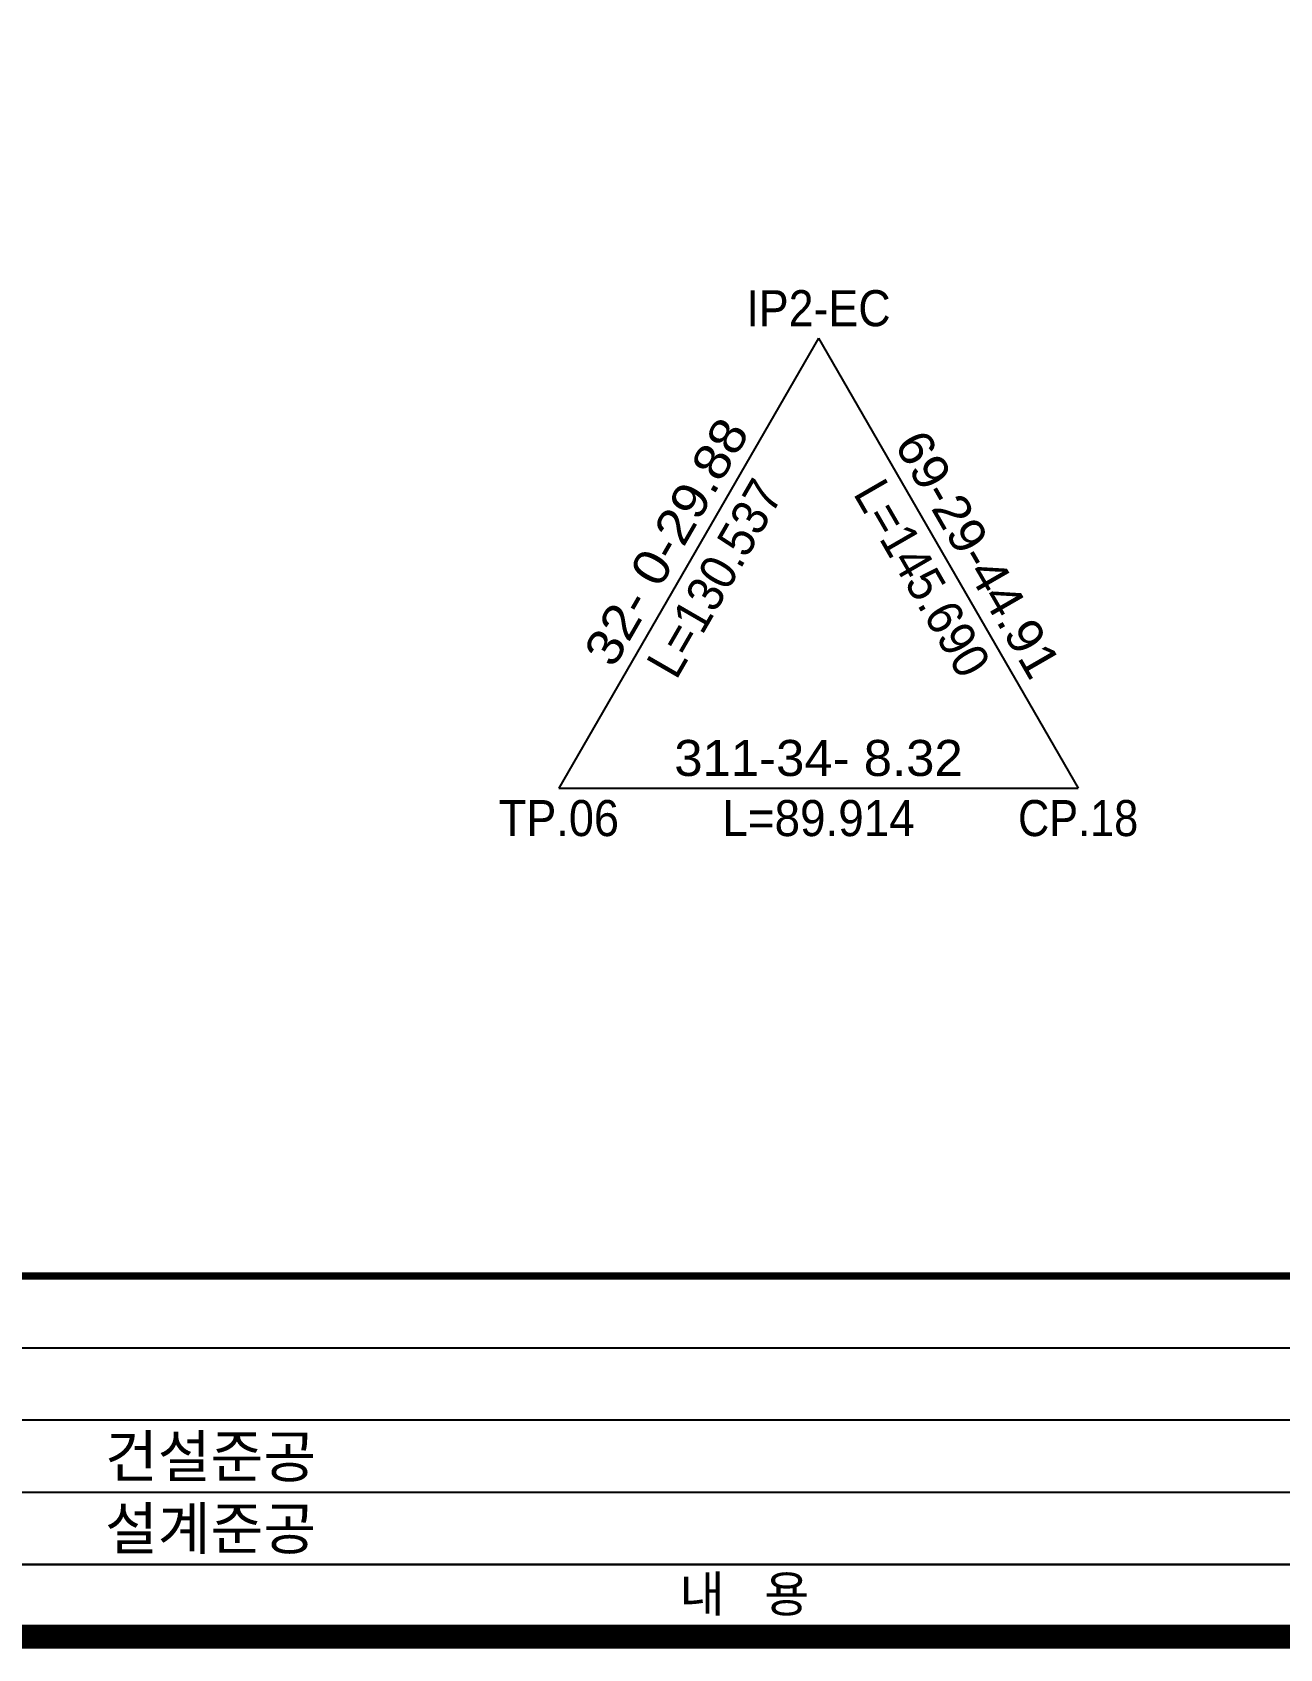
# Model space of a CAD drawing. Extents: x 226182 to 227023, y 224653 to 225247.
# Drawn here: x 226543.7 to 226647.5, y 224671.6 to 224806 of the extents above; entities that cross this region are included whole.
import ezdxf
from ezdxf.enums import TextEntityAlignment as Align

# ---------------------------------------------------------------- set-up
doc = ezdxf.new("R2010")
doc.units = 0
doc.header["$LTSCALE"] = 10
doc.header["$MEASUREMENT"] = 0
for name, color, linetype in [('CA-LEAL', 1, 'CONTINUOUS'), ('CA-LEAT', 3, 'CONTINUOUS'), ('CX-BORD', 3, 'CONTINUOUS'), ('CX-BORD-LIN1', 4, 'CONTINUOUS'), ('CX-BORD-LIN2', 3, 'CONTINUOUS'), ('CX-BORD-TEX2', 7, 'CONTINUOUS'), ('CX-BORD-TEX3', 6, 'CONTINUOUS')]:
    doc.layers.add(name, color=color, linetype=linetype)
doc.styles.get("Standard").update_dxf_attribs({"font": 'Dotum.ttf'})
doc.styles.add('TB_TEXT', font='Dotum.ttf')
doc.styles.add('TB_WBTXT', font='Dotum.ttf')
doc.styles.add('TB_WMTXT', font='Dotum.ttf')

# ---------------------------------------------------------------- blocks, each defined once
blk = doc.blocks.new('CXBLKA1-KHCA1')
at = {"layer": 'CX-BORD-LIN1', "const_width": 2}
blk.add_lwpolyline([(796, -2.273736754432321e-12), (0, 0), (0, 553.9999999999995), (795.9999999999995, 553.9999999999995)], close=True, dxfattribs=at)
at = {"layer": 'CX-BORD-LIN1'}
for points, const_width in [([(796, 30.00000000000098), (0, 29.99999999999869)], 0.6), ([(566, 6.000000000000252), (270, 5.9999999999993)], 0.2)]:
    blk.add_lwpolyline(points, dxfattribs=dict(at, const_width=const_width))
at = {"layer": 'CX-BORD-LIN2'}
for points in [[(566, 24.00000000000025), (270, 23.9999999999993)], [(566, 18.00000000000136), (270, 18.00000000000041)], [(566, 12.00000000000136), (270, 12.00000000000041)]]:
    blk.add_lwpolyline(points, dxfattribs=at)
at = {"layer": 'CX-BORD-LIN1', "style": 'TB_TEXT'}
for tag, height, p in [('TR_RDAT4', 3.5, (317.5, 26.99999999999994)), ('TR_DGN4', 3.5, (459.1184542177598, 26.99999999999993)), ('TR_CHK4', 3.5, (499.1184542177598, 26.99999999999993)), ('TR_APP4', 3.5, (539.1184542177598, 27.00000000000016)), ('TR_RNUM4', 3, (285.105116618196, 26.63656332936284)), ('TR_RNUM3', 3, (285.105116618196, 20.63656332936395)), ('TR_RDAT3', 3.5, (317.5, 21.00000000000105)), ('TR_DGN3', 3.5, (459.1184542177598, 21.00000000000104)), ('TR_CHK3', 3.5, (499.1184542177598, 21.00000000000104)), ('TR_APP3', 3.5, (539.1184542177598, 21.00000000000126)), ('TR_RNUM2', 3, (285.105116618196, 14.63656332936395)), ('TR_RDAT2', 3.5, (317.5, 15.00000000000105)), ('TR_DGN2', 3.5, (459.1184542177598, 15.00000000000104)), ('TR_CHK2', 3.5, (499.1184542177598, 15.00000000000104)), ('TR_APP2', 3.5, (539.1184542177598, 15.00000000000126)), ('TR_DGN1', 3.5, (459.1184542177598, 8.999999999999929)), ('TR_CHK1', 3.5, (499.1184542177598, 8.999999999999929)), ('TR_RNUM1', 3, (285.105116618196, 8.636563329362843)), ('TR_RDAT1', 3.5, (317.5, 8.999999999999943)), ('TR_APP1', 3.5, (539.1184542177598, 9.000000000000156))]:
    blk.add_attdef(tag, text='', height=height, dxfattribs=at).set_placement(p, align=Align.MIDDLE_CENTER)
for tag, p in [('TR_RCON4', (342.3033138082337, 26.99999999999994)), ('TR_RCON3', (342.3033138082337, 21.00000000000105)), ('TR_RCON2', (342.3033138082337, 15.00000000000105)), ('TR_RCON1', (342.3033138082337, 8.999999999999943))]:
    blk.add_attdef(tag, text='', height=3.5, dxfattribs=at).set_placement(p, align=Align.MIDDLE_LEFT)
at = {"layer": 'CX-BORD-LIN2', "style": 'TB_TEXT'}
blk.add_attdef('TD_VERSION', text='', height=3, rotation=90, dxfattribs=at).set_placement((800.499999405456, 48.01489921212271), align=Align.MIDDLE_CENTER)
at = {"layer": 'CX-BORD-TEX2', "style": 'TB_WMTXT'}
for tag, height, p in [('TB_CNAME', 5, (15.34476638720071, 531.8324131479244)), ('TB_CSCOP', 4, (16.63456755316156, 523.8324131479244))]:
    blk.add_attdef(tag, text='', height=height, dxfattribs=at).set_placement(p, align=Align.BOTTOM_LEFT)
at = {"layer": 'CX-BORD-TEX2', "style": 'TB_WBTXT'}
for tag, height, p in [('TB_MTITIL', 10, (398, 533.326413560618)), ('TB_STITL', 7, (398, 518.326413560618))]:
    blk.add_attdef(tag, text='', height=height, dxfattribs=at).set_placement(p, align=Align.MIDDLE_CENTER)
at = {"layer": 'CX-BORD-TEX3', "style": 'TB_TEXT'}
blk.add_text('내   용', height=3, dxfattribs=at).set_placement((395.5, 3.584115170363834), align=Align.MIDDLE)
for tag, height, p in [('TD_DCOMP', 4.5, (217.5, 24.99999999999931)), ('TD_CSECT', 4.5, (611, 24.99999999999896)), ('TD_DNAME_TOP', 4.5, (755, 24.99999999999912)), ('TD_DNAME_MAIN', 4.5, (755, 19.00715491911868)), ('TD_HSCAL', 4.5, (626.6991483434026, 15.23515171695612)), ('TD_VSCAL', 4.5, (655.7793615572627, 15.23515171695612)), ('TD_CCOMP', 4.5, (217.5, 14.99999999999931)), ('TD_DNAME_BOT', 3, (755, 13.65422715006187)), ('TD_CNAME', 4.5, (65, 5.752181573154171)), ('TD_FIELD', 4.5, (182.5, 5.52709622435755)), ('TD_CSTEP', 4.5, (253.2440000000001, 5.527096224357066)), ('TD_DWGCODE', 4.5, (641, 5.385823260720159)), ('TD_DWGNO', 4.5, (755, 5.385823260720144))]:
    blk.add_attdef(tag, text='', height=height, dxfattribs=at).set_placement(p, align=Align.MIDDLE_CENTER)
at = {"layer": 'CX-BORD-TEX3', "style": 'TB_TEXT', "width": 0.9}
blk.add_attdef('TD_CDIST', text='', height=4.5, dxfattribs=at).set_placement((656, 24.99999999999902), align=Align.MIDDLE_CENTER)

msp = doc.modelspace()

# ---------------------------------------------------------------- linework, layer by layer
at = {"layer": 'CA-LEAL', "linetype": 'Continuous'}
for p, q in [((226609.090655212, 224780.572679756), (226587.4906578516, 224743.160380232)), ((226609.090655212, 224780.572679756), (226630.6906578516, 224743.16038328)), ((226587.4906578516, 224743.160380232), (226630.6906578516, 224743.16038328))]:
    msp.add_line(p, q, dxfattribs=at)

# ---------------------------------------------------------------- block references
at = {"layer": 'CX-BORD'}
ref = msp.add_blockref('CXBLKA1-KHCA1', (226207.4286733699, 224672.5691643718), dxfattribs=at)
ref.add_attrib('TR_RCON1', '설계준공', dxfattribs={"layer": 'CX-BORD-LIN1', "height": 3.5, "style": 'TB_TEXT'}).set_placement((226549.7319871782, 224681.5691643718), align=Align.MIDDLE_LEFT)
ref.add_attrib('TR_RCON2', '건설준공', dxfattribs={"layer": 'CX-BORD-LIN1', "height": 3.5, "style": 'TB_TEXT'}).set_placement((226549.7319871782, 224687.5691643718), align=Align.MIDDLE_LEFT)

# ---------------------------------------------------------------- texts
at = {"layer": 'CA-LEAT'}
for s, rotation, width, p, p2 in [('IP2-EC', 4.042501488135591e-06, 0.841084165477887, (226603.0906551415, 224781.5726793327), (226615.0906551415, 224781.5726801793)), (' 32- 0-29.88', 60.00000404396221, 0.9134004647965344, (226591.4246318258, 224751.9742249415), (226603.4246303593, 224772.7588354803)), (' 69-29-44.91', 300.0000040410994, 0.8786885246272133, (226614.7566811673, 224772.7588362798), (226626.7566826338, 224751.9742274344)), ('L=130.537', 60.00000404230938, 0.864009378659408, (226597.2547588389, 224752.0723015649), (226606.254757739, 224767.6607594679)), ('L=145.690', 300.0000040426658, 0.8640093786583593, (226611.926554507, 224767.6607598681), (226620.9265556069, 224752.0723032351)), ('311-34- 8.32', 4.042501488135591e-06, 0.8786885245901622, (226597.0906577811, 224744.1603814653), (226621.0906577811, 224744.1603831587)), ('TP.06', 4.042418111791185e-06, 0.8671608424545751, (226582.4906581338, 224739.1603804352), (226592.4906581338, 224739.1603811408)), ('L=89.914', 4.042501488135591e-06, 0.8694241686942399, (226601.0906581338, 224739.1603817476), (226617.0906581338, 224739.1603828765)), ('CP.18', 4.04241811180295e-06, 0.8260479713068801, (226625.6906581339, 224739.1603834832), (226635.6906581339, 224739.1603841888))]:
    msp.add_text(s, height=3.000000000000014, rotation=rotation, dxfattribs=dict(at, width=width)).set_placement(p, p2, align=Align.FIT)

doc.saveas('drawing.dxf')
